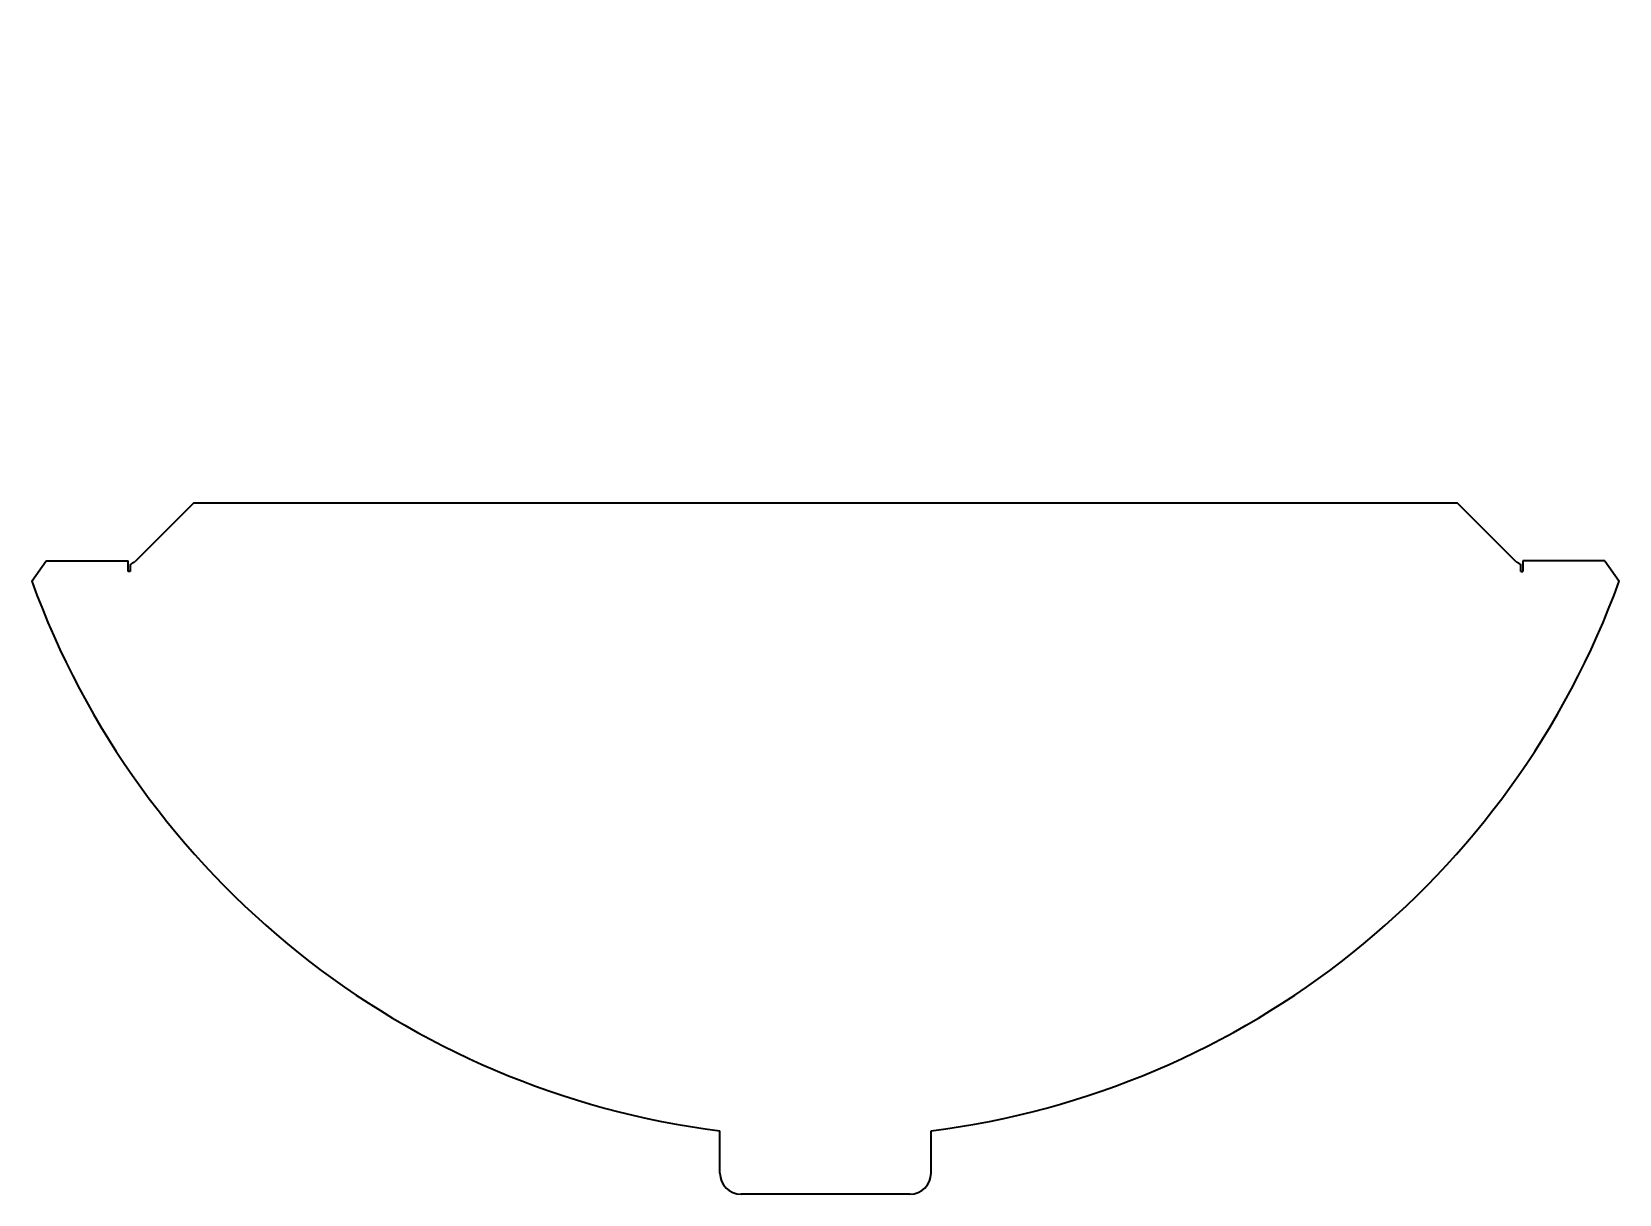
# Model space of a CAD drawing. Header units: millimetres. Extents: x 4 to 380, y -67 to 209.
import ezdxf
from ezdxf.entities.mleader import LeaderData, LeaderLine
from ezdxf.math import Vec2, Vec3

# ---------------------------------------------------------------- set-up
doc = ezdxf.new("R2010")
doc.units = ezdxf.units.MM
doc.layers.add('ЛИСТ_КРЫШКИ_ОТКИ', color=7, linetype='Continuous')
doc.layers.add('Стандарт', color=7, linetype='Continuous')

# ---------------------------------------------------------------- blocks, each defined once
blk = doc.blocks.new('_DOT')
at = {"color": 0}
blk.add_line((0, 0), (-1, 0), dxfattribs=at)
at = {"color": 0, "const_width": 0.333}
blk.add_lwpolyline([(-0.1665, 0, 1), (0.1665, 0, 1)], format="xyb", close=True, dxfattribs=at)
blk = doc.blocks.new('SE')
at = {"layer": 'ЛИСТ_КРЫШКИ_ОТКИ', "color": 7, "linetype": 'Continuous'}
for p, q in [((67.14, 250.69), (53.31, 236.87)), ((366.44, 250.69), (67.14, 250.69)), ((380.27, 236.87), (366.44, 250.69)), ((28.82, 232.19), (32.21, 237.02)), ((32.21, 237.02), (51.64, 237.02)), ((51.64, 234.52), (51.64, 237.02)), ((381.94, 237.02), (381.94, 234.52)), ((401.38, 237.02), (381.94, 237.02)), ((401.38, 237.02), (404.76, 232.19)), ((52.14, 234.52), (51.64, 234.52)), ((52.14, 236.13), (52.14, 234.52)), ((381.44, 234.52), (381.44, 236.13)), ((381.44, 234.52), (381.94, 234.52)), ((191.79, 92.09), (191.79, 102.09)), ((241.79, 92.09), (241.79, 102.09)), ((236.79, 87.09), (196.79, 87.09))]:
    blk.add_line(p, q, dxfattribs=at)
for centre, radius, start, end in [((216.79, 300.52), 200, 199.9769, 262.8192), ((216.79, 300.52), 200, 277.1808, 340.0231), ((196.79, 92.09), 5, 180, 270), ((236.79, 92.09), 5, 270, 0)]:
    blk.add_arc(centre, radius, start, end, dxfattribs=at)
for points, knots in [([(52.14, 236.13), (52.18, 236.16), (52.27, 236.22), (52.41, 236.31), (52.55, 236.4), (52.7, 236.5), (52.85, 236.59), (53, 236.68), (53.16, 236.77), (53.26, 236.83), (53.31, 236.87)], [0, 0, 0, 0, 0.107736, 0.230552, 0.355486, 0.482209, 0.610378, 0.73964, 0.869636, 1, 1, 1, 1]), ([(380.27, 236.87), (380.31, 236.84), (380.41, 236.78), (380.56, 236.69), (380.71, 236.6), (380.87, 236.51), (381.01, 236.41), (381.16, 236.32), (381.3, 236.23), (381.4, 236.17), (381.44, 236.13)], [0, 0, 0, 0, 0.116541, 0.246593, 0.375951, 0.504253, 0.631145, 0.756285, 0.879342, 1, 1, 1, 1])]:
    blk.add_open_spline(points, degree=3, knots=knots, dxfattribs=at)

msp = doc.modelspace()

# ---------------------------------------------------------------- block references
at = {"layer": 'Стандарт'}
msp.add_blockref('SE', (-25, -153.61), dxfattribs=at)

# ---------------------------------------------------------------- leaders
at = {"layer": 'Стандарт', "color": 7, "linetype": 'Continuous'}
ml = msp.add_multileader_mtext('Standard', dxfattribs=at)
ml.set_content('{\\pxsm0.9;\\fSIEMENS_GOST Type A|b0||i1||c0|p34;\\W1.;\\P}', color=7)
ml.set_leader_properties()
ml.set_arrow_properties(name='DOT')
ml.build(insert=Vec2(0, 0))
ml.multileader.update_dxf_attribs({"leader_type": 0, "dogleg_length": 0, "arrow_head_size": 5})
ctx = ml.context
ctx.base_point, ctx.char_height, ctx.arrow_head_size, ctx.landing_gap_size = Vec3(258.66, 206.12), 5, 5, 1
ctx.mtext.insert = Vec3(260.66, 208.62)
ml = msp.add_multileader_mtext('Standard', dxfattribs=at)
ml.set_content('{\\pxsm0.9;\\fSIEMENS_GOST Type A|b0||i1||c0|p34;\\W1.;\\P}', color=7)
ml.set_leader_properties()
ml.set_arrow_properties(name='DOT')
ml.build(insert=Vec2(0, 0))
ml.multileader.update_dxf_attribs({"leader_type": 0, "dogleg_length": 0, "arrow_head_size": 5})
ctx = ml.context
ctx.base_point, ctx.char_height, ctx.arrow_head_size, ctx.landing_gap_size = Vec3(297.21, 150.11), 5, 5, 1
ctx.mtext.insert = Vec3(299.21, 152.61)

doc.saveas('drawing.dxf')
